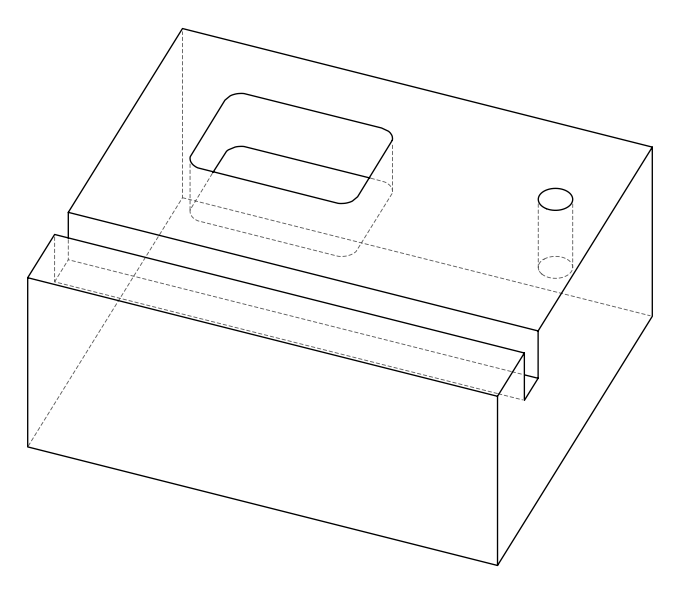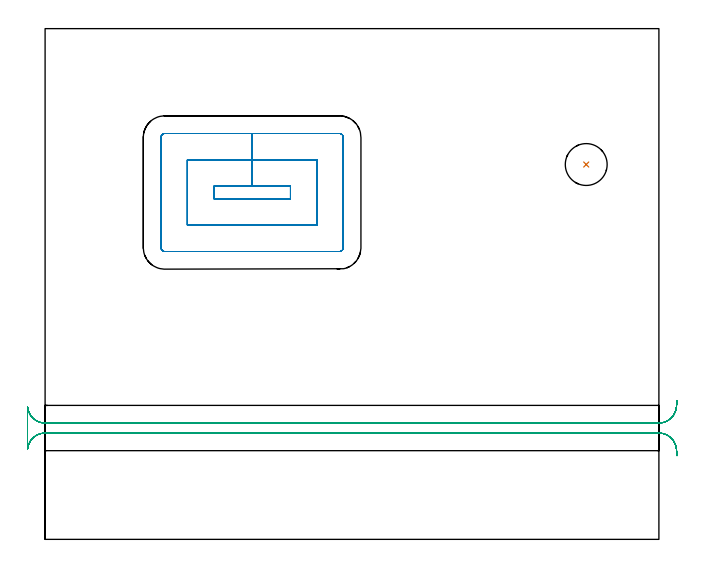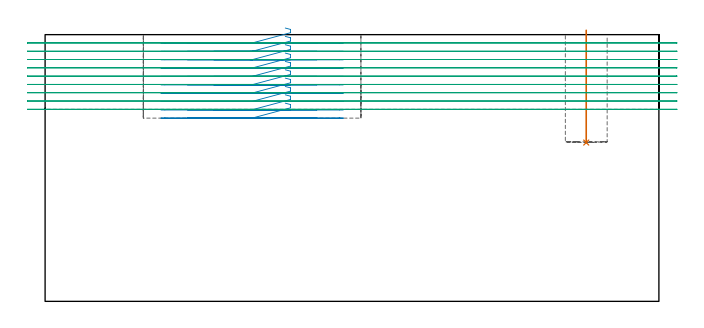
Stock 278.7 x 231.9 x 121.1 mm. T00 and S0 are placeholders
(PLAN: 3 operations, 1 tool changes, 23.8 min)
(1 INDEXABLE_INSERT_DRILL_BLIND_HOLE_FROM_SOLID | STEP1POCKET | NXT0302_009 | 0.21 min | 13818 mm3)
(2 MILL_RECTANGULAR_POCKET | POCKET_RECTANGULAR_STRAIGHT | NXT0201_012 | Follow Part, ap 4, ae 75% | 12.13 min | 257517 mm3)
(3 MILL_RECTANGULAR_SLOT | SLOT_RECTANGULAR | NXT0201_012 | Follow Part, ap 4, ae 75% | 11.48 min | 193734 mm3)
(TOOL NXT0302_009 | Index. Insert Drill 19mm [880-D1900L25-05] | D19 PA176 FL95 Z2)
(TOOL NXT0201_012 | ENDMILL 16mm [2P460-1600-NA 1630] | D16 FL38 Z6)
(OP 1 INDEXABLE_INSERT_DRILL_BLIND_HOLE_FROM_SOLID)
G17 G21 G94 G90
T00 M6
G54
G17 G0 G90 X245.7 Y170.2 S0 M3
G43 Z131.1 H1
G94 G81 G98 Z72.1 F250. R123.1
G80
M5
M2
(OP 2 MILL_RECTANGULAR_POCKET)
G17 G21 G94 G90
T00 M6
G54
G17 G0 G90 X109.059 Y154.7 S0 M3
G43 Z131.1 H1
Z124.1
G94 G1 X111.4 Z123.473 F250.
Y160.3 Z121.972
X94. Z117.31
X76.6 F500.
Y154.7
X111.4
Y160.3
X94.
Y172.3
X64.6
Y142.7
X123.4
Y172.3
X94.
Y184.3
X54.4
G3 X52.6 Y182.5 R1.8
G1 Y132.5
G3 X54.4 Y130.7 R1.8
G1 X133.6
G3 X135.4 Y132.5 R1.8
G1 Y182.5
G3 X133.6 Y184.3 R1.8
G1 X94.
X93.
G0 X109.059 Y154.7 Z120.31
G1 X111.4 Z119.683 F250.
Y160.3 Z118.182
X94. Z113.52
X76.6 F500.
Y154.7
X111.4
Y160.3
X94.
Y172.3
X64.6
Y142.7
X123.4
Y172.3
X94.
Y184.3
X54.4
G3 X52.6 Y182.5 R1.8
G1 Y132.5
G3 X54.4 Y130.7 R1.8
G1 X133.6
G3 X135.4 Y132.5 R1.8
G1 Y182.5
G3 X133.6 Y184.3 R1.8
G1 X94.
X93.
G0 X109.059 Y154.7 Z116.52
G1 X111.4 Z115.893 F250.
Y160.3 Z114.392
X94. Z109.73
X76.6 F500.
Y154.7
X111.4
Y160.3
X94.
Y172.3
X64.6
Y142.7
X123.4
Y172.3
X94.
Y184.3
X54.4
G3 X52.6 Y182.5 R1.8
G1 Y132.5
G3 X54.4 Y130.7 R1.8
G1 X133.6
G3 X135.4 Y132.5 R1.8
G1 Y182.5
G3 X133.6 Y184.3 R1.8
G1 X94.
X93.
G0 X109.059 Y154.7 Z112.73
G1 X111.4 Z112.103 F250.
Y160.3 Z110.602
X94. Z105.94
X76.6 F500.
Y154.7
X111.4
Y160.3
X94.
Y172.3
X64.6
Y142.7
X123.4
Y172.3
X94.
Y184.3
X54.4
G3 X52.6 Y182.5 R1.8
G1 Y132.5
G3 X54.4 Y130.7 R1.8
G1 X133.6
G3 X135.4 Y132.5 R1.8
G1 Y182.5
G3 X133.6 Y184.3 R1.8
G1 X94.
X93.
G0 X109.059 Y154.7 Z108.94
G1 X111.4 Z108.313 F250.
Y160.3 Z106.812
X94. Z102.15
X76.6 F500.
Y154.7
X111.4
Y160.3
X94.
Y172.3
X64.6
Y142.7
X123.4
Y172.3
X94.
Y184.3
X54.4
G3 X52.6 Y182.5 R1.8
G1 Y132.5
G3 X54.4 Y130.7 R1.8
G1 X133.6
G3 X135.4 Y132.5 R1.8
G1 Y182.5
G3 X133.6 Y184.3 R1.8
G1 X94.
X93.
G0 X109.059 Y154.7 Z105.15
G1 X111.4 Z104.523 F250.
Y160.3 Z103.022
X94. Z98.36
X76.6 F500.
Y154.7
X111.4
Y160.3
X94.
Y172.3
X64.6
Y142.7
X123.4
Y172.3
X94.
Y184.3
X54.4
G3 X52.6 Y182.5 R1.8
G1 Y132.5
G3 X54.4 Y130.7 R1.8
G1 X133.6
G3 X135.4 Y132.5 R1.8
G1 Y182.5
G3 X133.6 Y184.3 R1.8
G1 X94.
X93.
G0 X109.059 Y154.7 Z101.36
G1 X111.4 Z100.733 F250.
Y160.3 Z99.232
X94. Z94.57
X76.6 F500.
Y154.7
X111.4
Y160.3
X94.
Y172.3
X64.6
Y142.7
X123.4
Y172.3
X94.
Y184.3
X54.4
G3 X52.6 Y182.5 R1.8
G1 Y132.5
G3 X54.4 Y130.7 R1.8
G1 X133.6
G3 X135.4 Y132.5 R1.8
G1 Y182.5
G3 X133.6 Y184.3 R1.8
G1 X94.
X93.
G0 X109.059 Y154.7 Z97.57
G1 X111.4 Z96.943 F250.
Y160.3 Z95.442
X94. Z90.78
X76.6 F500.
Y154.7
X111.4
Y160.3
X94.
Y172.3
X64.6
Y142.7
X123.4
Y172.3
X94.
Y184.3
X54.4
G3 X52.6 Y182.5 R1.8
G1 Y132.5
G3 X54.4 Y130.7 R1.8
G1 X133.6
G3 X135.4 Y132.5 R1.8
G1 Y182.5
G3 X133.6 Y184.3 R1.8
G1 X94.
X93.
G0 X109.059 Y154.7 Z93.78
G1 X111.4 Z93.153 F250.
Y160.3 Z91.652
X94. Z86.99
X76.6 F500.
Y154.7
X111.4
Y160.3
X94.
Y172.3
X64.6
Y142.7
X123.4
Y172.3
X94.
Y184.3
X54.4
G3 X52.6 Y182.5 R1.8
G1 Y132.5
G3 X54.4 Y130.7 R1.8
G1 X133.6
G3 X135.4 Y132.5 R1.8
G1 Y182.5
G3 X133.6 Y184.3 R1.8
G1 X94.
X93.
G0 X109.059 Y154.7 Z89.99
G1 X111.4 Z89.363 F250.
Y160.3 Z87.862
X94. Z83.2
X76.6 F500.
Y154.7
X111.4
Y160.3
X94.
Y172.3
X64.6
Y142.7
X123.4
Y172.3
X94.
Y184.3
X54.4
G3 X52.6 Y182.5 R1.8
G1 Y132.5
G3 X54.4 Y130.7 R1.8
G1 X133.6
G3 X135.4 Y132.5 R1.8
G1 Y182.5
G3 X133.6 Y184.3 R1.8
G1 X94.
X93.
G0 Z131.1
M5
M2
(OP 3 MILL_RECTANGULAR_SLOT)
G17 G21 G94 G90
T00 M6
G54
G17 G0 G90 X286.93 Y63.096 S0 M3
G43 Z131.1 H1
Z117.333
G94 G1 X286.67 Y60.108 F250.
G2 X278.7 Y52.8 R8. F500.
G1 X0.
G2 X-7.97 Y60.108 R8.
G1 X-8.
Y40.992
X-7.97
G2 X0. Y48.3 R8.
G1 X278.7
G2 X286.67 Y40.992 R8.
G1 X286.93 Y38.004 F250.
G0 Y63.096 Z113.567
G1 X286.67 Y60.108
G2 X278.7 Y52.8 R8. F500.
G1 X0.
G2 X-7.97 Y60.108 R8.
G1 X-8.
Y40.992
X-7.97
G2 X0. Y48.3 R8.
G1 X278.7
G2 X286.67 Y40.992 R8.
G1 X286.93 Y38.004 F250.
G0 Y63.096 Z109.8
G1 X286.67 Y60.108
G2 X278.7 Y52.8 R8. F500.
G1 X0.
G2 X-7.97 Y60.108 R8.
G1 X-8.
Y40.992
X-7.97
G2 X0. Y48.3 R8.
G1 X278.7
G2 X286.67 Y40.992 R8.
G1 X286.93 Y38.004 F250.
G0 Y63.096 Z106.033
G1 X286.67 Y60.108
G2 X278.7 Y52.8 R8. F500.
G1 X0.
G2 X-7.97 Y60.108 R8.
G1 X-8.
Y40.992
X-7.97
G2 X0. Y48.3 R8.
G1 X278.7
G2 X286.67 Y40.992 R8.
G1 X286.93 Y38.004 F250.
G0 Y63.096 Z102.267
G1 X286.67 Y60.108
G2 X278.7 Y52.8 R8. F500.
G1 X0.
G2 X-7.97 Y60.108 R8.
G1 X-8.
Y40.992
X-7.97
G2 X0. Y48.3 R8.
G1 X278.7
G2 X286.67 Y40.992 R8.
G1 X286.93 Y38.004 F250.
G0 Y63.096 Z98.5
G1 X286.67 Y60.108
G2 X278.7 Y52.8 R8. F500.
G1 X0.
G2 X-7.97 Y60.108 R8.
G1 X-8.
Y40.992
X-7.97
G2 X0. Y48.3 R8.
G1 X278.7
G2 X286.67 Y40.992 R8.
G1 X286.93 Y38.004 F250.
G0 Y63.096 Z94.733
G1 X286.67 Y60.108
G2 X278.7 Y52.8 R8. F500.
G1 X0.
G2 X-7.97 Y60.108 R8.
G1 X-8.
Y40.992
X-7.97
G2 X0. Y48.3 R8.
G1 X278.7
G2 X286.67 Y40.992 R8.
G1 X286.93 Y38.004 F250.
G0 Y63.096 Z90.967
G1 X286.67 Y60.108
G2 X278.7 Y52.8 R8. F500.
G1 X0.
G2 X-7.97 Y60.108 R8.
G1 X-8.
Y40.992
X-7.97
G2 X0. Y48.3 R8.
G1 X278.7
G2 X286.67 Y40.992 R8.
G1 X286.93 Y38.004 F250.
G0 Y63.096 Z87.2
G1 X286.67 Y60.108
G2 X278.7 Y52.8 R8. F500.
G1 X0.
G2 X-7.97 Y60.108 R8.
G1 X-8.
Y40.992
X-7.97
G2 X0. Y48.3 R8.
G1 X278.7
G2 X286.67 Y40.992 R8.
G1 X286.93 Y38.004 F250.
G0 Z131.1
M5
M2
